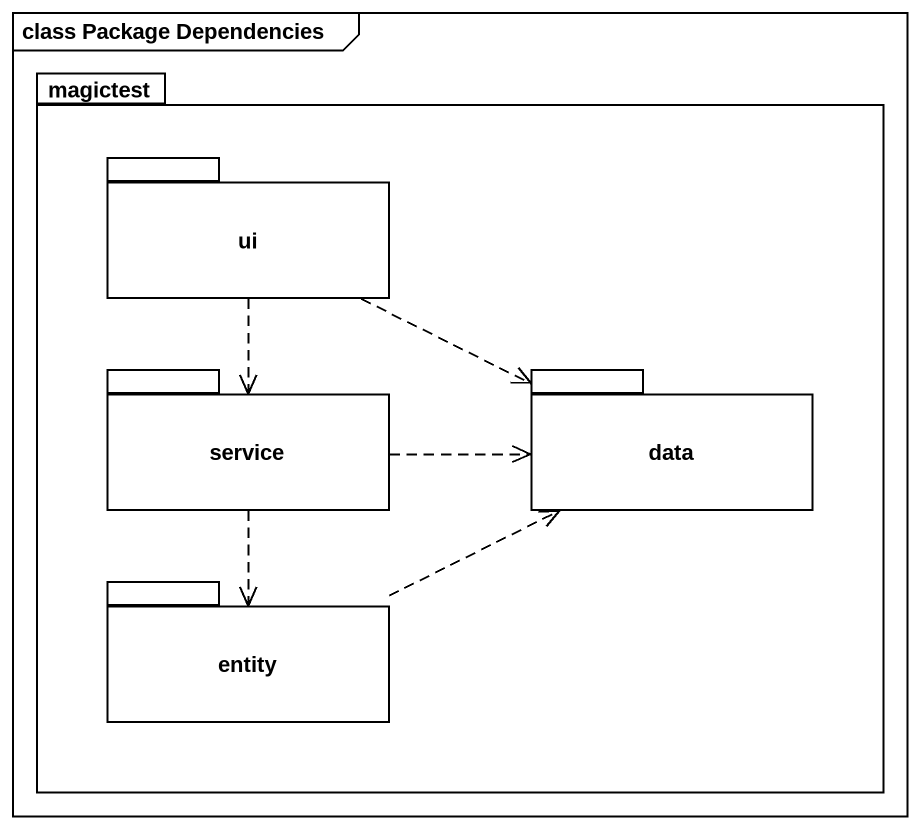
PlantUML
@startuml
mainframe class Package Dependencies
package magictest {
  package ui {
  }
  package service {
  }
  package data {
  }
  package "entity" as entity_ {
  }
}
ui ..> service
ui .right.> data
service .right.> data
service ..> entity_
entity_ .right.> data
@enduml
